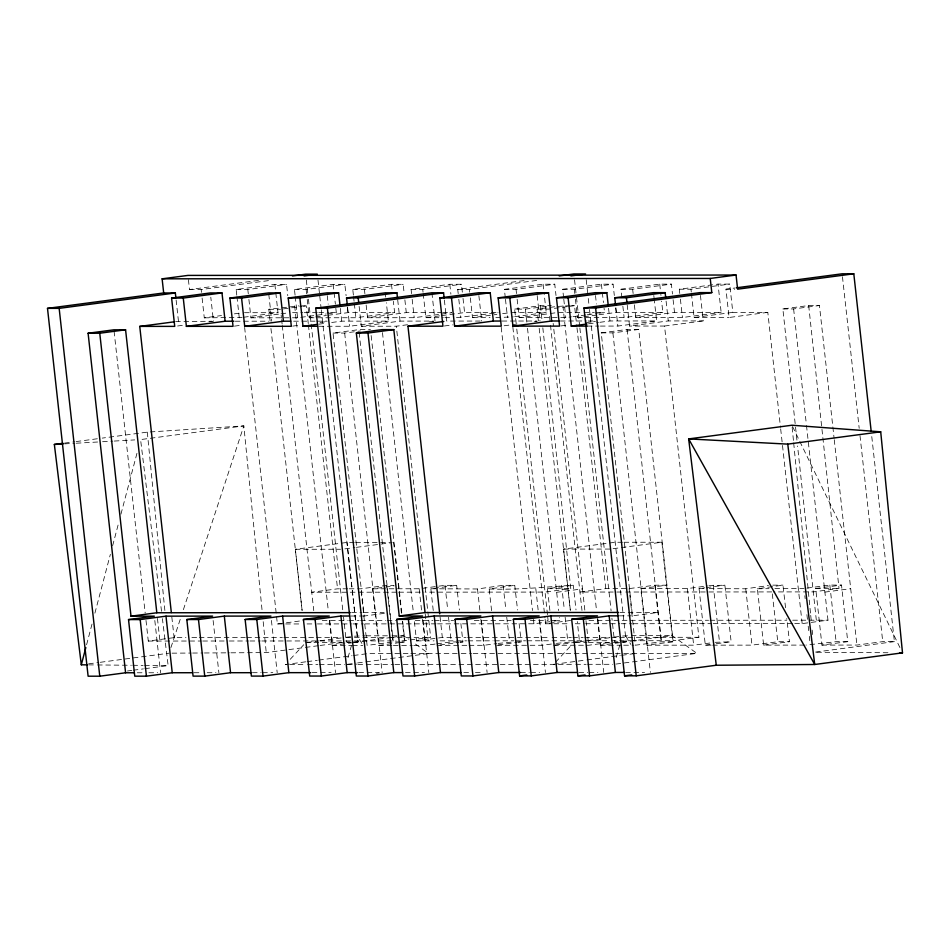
<?xml version="1.0" encoding="UTF-8"?>
<svg xmlns="http://www.w3.org/2000/svg" width="950" height="950" viewBox="0 0 950 950"><rect width="100%" height="100%" fill="white"/><g stroke="black" fill="none" stroke-linecap="round" stroke-linejoin="round"><path stroke-width="0.71" stroke-dasharray="4.75 3.56" d="M86.593 644.729L92.625 621.775M94.893 613.166L110.366 554.349M112.634 545.739L118.679 522.785M120.947 514.176L137.548 451.06M347.985 657.649L351.524 645.359M616.206 657.471L619.756 645.181M170.929 647.568L180.619 618.106M183.386 609.686L243.841 425.897L147.298 432.131L102.279 438.104M290.201 659.312L303.739 644.741M555.524 662.257L571.959 644.563M439.601 588.798L477.517 588.976L503.084 585.331L514.746 585.331L517.56 609.983M491.577 610.636L489.179 588.964L514.746 585.331M709.282 588.62L745.75 588.786L768.467 585.556M804.448 645.097L763.634 645.121L757.411 588.786L782.966 585.141L785.626 608.344M188.409 279.644L189.501 289.548L260.086 280.202M189.501 289.548L201.162 289.548L271.748 280.191M236.776 295.177L236.146 289.524L274.871 284.394L286.532 284.382L287.791 295.699M236.146 289.524L247.808 289.512L286.532 284.382M295.082 295.141L294.452 289.489L333.189 284.347L344.85 284.347L346.097 295.664M294.452 289.489L306.114 289.477L344.85 284.347M353.388 295.106L352.771 289.441L391.495 284.311L403.156 284.311L404.249 294.203M352.771 289.441L364.432 289.441L403.156 284.311M411.552 293.645L411.077 289.406L449.801 284.276L461.463 284.264L462.401 292.754M175.596 321.646L211.993 321.242M202.101 298.039L204.286 317.846L221.493 315.566M234.401 313.856L241.573 312.906M270.132 321.088L268.826 309.296L299.024 305.864M411.077 289.406L422.738 289.394L461.463 284.264M283.361 308.904L302.005 306.434M303.442 306.244L306.304 305.864L308.263 323.546M177.591 325.992L184.763 325.043M209.154 321.812L213.453 321.242L210.793 297.184M204.286 317.846L242.143 317.442M243.568 317.253L277.994 312.692L275.809 292.885M458.197 293.621L457.722 289.37L526.846 280.214M248.9 299.416L250.931 317.811L279.621 314.011M281.058 313.821L286.793 313.061M457.722 289.37L469.395 289.37L538.508 280.214M505.317 297.825L504.379 289.346L543.103 284.216L554.764 284.204L556.011 295.521M234.472 326.135L241.644 325.185M250.931 317.811L297.576 317.775L326.266 313.975M327.702 313.785L336.312 312.645L335.528 305.579M504.379 289.346L516.04 289.334L554.764 284.204M307.218 299.381L309.249 317.775L326.456 315.495M327.892 315.305L347.973 312.645L394.618 312.609L393.371 301.293M563.623 297.789L562.685 289.299L601.409 284.169L613.071 284.169L614.318 295.486M292.778 326.099L299.951 325.149M320.031 322.489L327.204 321.539M309.249 317.775L355.894 317.739L394.618 312.609M562.685 289.299L574.346 289.299L613.071 284.169M318.784 324.188L325.957 323.238M331.692 322.478L341.739 321.147L388.384 321.124L386.353 302.729M366.142 304.997L367.555 317.728L406.279 312.598L441.263 312.574M621.929 297.754L620.991 289.263L659.727 284.133L671.389 284.121L672.481 294.025M319.046 326.266L349.659 326.254L388.384 321.124M367.555 317.728L414.2 317.704L440.016 314.284M441.453 314.094L451.499 312.764M620.991 289.263L632.653 289.251L671.389 284.121M359.136 306.434L361.321 326.242L400.045 321.112L433.58 321.088M423.213 293.645L425.861 317.692L440.206 315.792M441.643 315.602L464.586 312.562L499.581 312.538M384.322 613.356L364.242 616.016L333.011 333.07L358.827 329.65L370.488 329.638M514.651 309.13L540.467 305.71L551.214 305.698L525.398 309.118L514.651 309.13L516.23 323.867M333.011 333.07L344.672 333.058L360.442 330.968M361.321 326.242L396.304 326.218L407.776 324.698M429.293 321.848L433.604 321.278M456.475 317.668L498.144 312.728M679.773 293.467L679.309 289.228L718.034 284.098L729.695 284.086L732.818 312.384L767.802 312.36L780.508 427.417M470.321 297.861L472.506 317.656L492.587 314.996M494.024 314.806L496.897 314.426M502.633 313.666L509.806 312.716M538.365 320.91L537.059 309.106L548.53 307.586M549.967 307.396L555.702 306.636M557.139 306.446L570.166 305.686M679.309 289.228L690.971 289.216L729.695 284.086M567.364 306.636L548.72 309.106L537.059 309.106M568.801 306.446L574.536 305.686L576.816 326.313M444.386 325.992L452.996 324.853M495.841 317.644L513.237 316.872M514.674 316.683L546.226 312.503L544.041 292.695M767.802 312.36L729.078 317.49L725.954 289.192L734.778 288.028M517.133 299.238L519.163 317.633L557.888 312.503L582.671 312.479M504.129 325.767L511.302 324.817M512.739 324.627L517.038 324.057M534.256 321.777L537.118 321.397M519.163 317.633L565.808 317.597L571.544 316.837M572.981 316.647L585.889 314.937M587.326 314.747L597.36 313.417M598.797 313.227L604.533 312.467L604.069 308.228M575.439 299.202L577.469 317.585L597.55 314.925M598.987 314.735L616.194 312.455L662.851 312.431L661.592 301.114M561.011 325.921L568.183 324.971M585.39 322.691L595.436 321.361M577.469 317.585L624.114 317.561L662.851 312.431M588.454 323.819L598.488 322.489M599.925 322.299L609.959 320.969L656.616 320.934L654.431 301.138M634.374 304.819L635.776 317.549L674.512 312.419L721.157 312.384L718.034 284.098M600.388 326.076L617.88 326.064L656.616 320.934M635.776 317.549L682.432 317.514L721.157 312.384M627.202 304.843L629.553 326.064L668.278 320.934L703.261 320.91L700.447 295.438M691.434 293.455L694.094 317.514L732.818 312.384M619.911 612.441L658.291 612.418L632.474 615.837L601.231 332.88L627.059 329.46L638.721 329.46L673.075 640.704L698.891 637.284L664.537 326.04L629.553 326.064M796.931 440.111L782.871 308.952L808.688 305.532L819.446 305.52L834.1 438.259M601.231 332.88L612.893 332.88L638.721 329.46M664.537 326.04L703.261 320.91M782.871 308.952L793.618 308.94L819.446 305.52M64.517 443.104L74.682 441.75M76.143 441.56L100.831 438.294M302.124 610.565L295.355 549.278L346.999 542.438L354.291 542.438M344.874 548.874L354.92 547.544M356.357 547.354L392.207 542.604M570.356 610.375L563.587 549.1L615.22 542.26L622.511 542.26M613.106 548.684L661.877 542.224L672.826 641.784L647.009 645.204L640.763 588.608L666.579 585.188L654.918 585.2L629.102 588.62L605.779 588.632L579.963 592.052L624.245 592.028M347.747 588.81L337.547 588.822L311.731 592.242L397.349 592.183M349.208 588.81L360.869 588.798L386.686 585.378L393.977 585.378M391.899 645.371L378.777 645.383L372.531 588.798L394.048 585.948M372.531 588.798L419.188 588.763L445.004 585.342L456.665 585.331L459.384 610.007M433.247 610.518L430.849 588.751L456.665 585.331M489.179 588.964C517.394 590.164 545.276 586.874 573.278 585.259L576.009 609.924M146.003 620.409L148.283 641.06L174.099 637.64L185.963 637.628M244.637 327.465L277.376 623.96L303.192 620.54M549.872 610.446L547.461 588.679L573.278 585.259M542.83 327.821L570.784 588.656L544.967 592.076L425.398 592.159M556.653 592.289L582.481 588.869L553.161 323.404M88.623 663.836L98.859 662.482M100.32 662.293L169.088 653.184M640.763 588.608L687.408 588.584L707.489 585.924M708.926 585.734L724.886 585.153L731.132 641.749L715.362 643.839M711.146 645.157L705.316 645.169L699.069 588.572L704.805 587.812M706.242 587.622L724.886 585.153M307.099 642.461L318.582 640.941M320.008 640.751L344.399 637.521M345.836 637.331L352.996 636.381M354.433 636.191L364.598 635.811M127.395 670.997L131.765 670.415M133.226 670.225L143.403 668.883M144.863 668.681L168.15 665.606L162.414 618.64M230.921 652.816L266.249 652.602L318.642 645.668M320.091 645.477L344.838 642.2M353.756 642.438L391.044 637.498M392.481 637.307L403.952 635.788L408.654 639.172M329.377 620.433L332.132 645.418L353.649 642.568M355.086 642.378L357.948 641.998L321.242 309.463M400.223 641.962L392.932 641.974L367.116 645.394L360.869 588.798M401.933 640.894L430.671 637.462L396.304 326.218M495.378 623.818L533.936 623.782L552.579 621.312M554.016 621.122L559.752 620.362L559.443 617.559M806.894 588.121L829.849 585.081L841.51 585.069L847.756 641.666L821.94 645.086L815.694 588.489L841.51 585.069M378.777 645.383L397.433 642.913M398.858 642.722L404.593 641.962L402.337 621.193M414.39 621.704L416.516 640.882L442.332 637.462L454.195 637.45M545.11 619.352L545.597 623.782L571.413 620.362M821.964 429.317L839.016 588.477L813.2 591.898L773.336 591.921M824.885 592.111L850.701 588.691M413.772 645.359L425.434 645.347L435.468 644.029M436.905 643.839L451.25 641.939L458.541 641.927M305.662 661.829L285.368 664.525L306.078 664.501M307.111 661.639L317.253 660.297M318.701 660.107L352.046 655.69M353.495 655.5L367.983 653.576L409.402 653.553M439.957 644.967L458.601 642.497M460.037 642.307L462.911 641.927L460.667 621.609M469.157 645.323L483.74 645.311L496.648 643.601M498.085 643.411L513.926 641.891M347.463 664.288L356.155 663.136M357.604 662.946L428.628 653.541L413.357 642.544M498.263 644.931L516.919 642.461M518.356 642.271L521.217 641.891L518.89 621.585M496.862 645.299L542.046 645.276L554.954 643.566M556.391 643.376L572.244 641.856M555.144 645.074L586.803 640.763M588.24 640.573L612.619 637.343M614.056 637.153L621.229 636.203M622.666 636.013L629.909 635.633M376.414 673.36L379.287 672.98M553.707 645.264L588.691 645.24L610.161 642.402M621.977 642.259L672.184 635.609L696.861 653.351L614.234 664.299M597.443 618.771L600.364 645.24L626.169 641.82L589.261 307.372M672.826 641.784L661.164 641.796L635.348 645.216L629.102 588.62M794.746 623.616L802.168 623.604L827.984 620.184L808.117 440.206M647.009 645.204L693.654 645.169L713.735 642.509M715.172 642.319L731.132 641.749M553.601 664.335L585.485 660.119M586.934 659.918L620.267 655.512M621.716 655.31L636.215 653.398M705.316 645.169L713.925 644.029M712.607 645.157L751.972 645.133L777.789 641.713L789.45 641.701L786.79 618.498M763.634 645.121L789.45 641.701M847.756 641.666L836.095 641.678L805.909 645.097M821.94 645.086L856.924 645.062L882.74 641.642L894.401 641.63L871.506 434.174M894.401 641.63L814.364 652.234L889.283 652.757M64.588 443.876L74.812 443.294M76.273 443.211L101.116 441.809M102.576 441.726L112.812 441.144M114.273 441.061L134.722 439.909M757.411 588.786L769.061 588.656M774.879 588.584L804.033 588.501M172.033 653.161L191.164 653.054M192.636 653.042L202.944 652.982M204.416 652.971L229.449 652.828M725.954 289.192L734.706 289.192M300.473 305.864L306.304 305.864M571.627 305.686L574.536 305.686M268.826 309.296L280.488 309.284M244.471 312.704L277.994 312.692M292.576 312.681L302.777 312.669M304.238 312.669L317.359 312.657M318.82 312.657L329.021 312.657M330.481 312.657L336.312 312.645M442.724 312.574L451.476 312.574M511.242 312.526L546.226 312.503M584.131 312.479L594.332 312.479M595.793 312.479L604.533 312.467M425.861 317.692L443.353 317.68M444.814 317.68L450.644 317.68M472.506 317.656L490.01 317.644M694.094 317.514L729.078 317.49M235.315 321.219L268.85 321.195M293.633 321.183L315.495 321.171M316.956 321.171L327.156 321.159M480.225 321.053L446.69 321.076L444.351 299.856M502.087 321.041L537.071 321.017M560.405 321.005L586.637 320.981M588.097 320.981L595.389 320.981M587.266 326.088L598.939 326.076M355.739 542.438L389.274 542.414M623.972 542.26L661.877 542.224M295.355 549.278L340.551 549.254M563.587 549.1L610.232 549.064M772.766 585.153L782.966 585.141M547.461 588.679L570.784 588.656M815.694 588.489L839.016 588.477M398.822 592.183L423.926 592.159M625.717 592.028L771.863 591.921M351.678 612.631L362.021 612.619M363.494 612.619L384.156 612.607M351.132 616.028L364.242 616.016M619.352 615.849L631.014 615.837M322.24 620.528L347.332 620.504M348.804 620.504L359.136 620.504M360.62 620.504L385.712 620.481M387.184 620.481L396.043 620.481M415.233 620.469L432.951 620.457M434.423 620.457L453.613 620.433M474.287 620.421L511.195 620.398M530.385 620.386L548.091 620.374L547.628 616.134M551.012 620.374L559.752 620.362M588.988 620.35L708.557 620.267M710.03 620.267L786.802 620.219M792.704 620.207L827.984 620.184M277.376 623.96L301.103 623.948M307.028 623.936L315.934 623.936M317.419 623.936L351.524 623.913M353.008 623.913L363.387 623.901M364.871 623.901L436.062 623.853M437.546 623.853L493.893 623.818M545.597 623.782L569.335 623.758M575.261 623.758L584.155 623.758M585.639 623.746L619.756 623.734M621.241 623.722L631.619 623.722M633.104 623.722L711.704 623.663M713.189 623.663L793.274 623.616M366.047 635.811L390.83 635.799M392.291 635.788L403.952 635.788M631.358 635.633L672.184 635.609M191.9 637.628L197.826 637.628M199.31 637.628L245.29 637.592M246.774 637.592L282.364 637.569M283.848 637.569L314.996 637.545M316.469 637.545L340.207 637.533M346.133 637.521L387.659 637.498M389.144 637.498L430.671 637.462M455.679 637.45L466.058 637.438M467.543 637.438L550.596 637.391M552.081 637.391L571.354 637.367M572.838 637.367L583.217 637.367M584.701 637.367L609.912 637.343M611.396 637.343L698.891 637.284M148.283 641.06L201.281 641.024M202.754 641.024L227.857 641.001M229.33 641.001L248.52 640.989M249.993 640.989L260.324 640.989M261.808 640.989L344.47 640.929M345.954 640.929L396.103 640.894M416.516 640.882L434.079 640.87M439.981 640.858L466.557 640.846M468.029 640.846L493.133 640.822M494.606 640.822L513.796 640.811M515.268 640.811L525.599 640.811M527.084 640.799L609.746 640.751M611.23 640.751L630.42 640.739M631.893 640.739L673.075 640.704M626.169 641.82L614.519 641.82L611.907 618.224M357.948 641.998L346.287 641.998L343.532 616.989M401.684 641.962L404.593 641.962M459.99 641.927L462.911 641.927M515.387 641.891L521.217 641.891M573.693 641.856L579.524 641.844L577.291 621.538M305.674 642.651L350.859 642.627M575.356 642.473L587.017 642.461M588.477 642.461L620.54 642.449M332.132 645.418L351.084 645.406M352.545 645.406L362.746 645.394M393.359 645.371L412.312 645.359M437.095 645.347L467.709 645.323M600.364 645.24L622.226 645.216M623.687 645.216L633.887 645.216M410.875 653.553L459.764 653.517M461.249 653.517L471.628 653.505M473.112 653.505L556.142 653.446M557.626 653.446L613.973 653.41M615.457 653.41L696.861 653.351M307.551 664.501L317.906 664.501M319.39 664.501L344.529 664.477M347.498 664.477L356.392 664.477M357.877 664.466L393.454 664.442M394.939 664.442L440.907 664.418M442.391 664.418L498.738 664.371M500.223 664.371L574.299 664.323M575.783 664.323L586.138 664.323M587.611 664.311L612.762 664.299M137.251 672.766L143.082 672.766M148.912 672.766L157.664 672.754M194.097 672.731L201.388 672.731M207.219 672.719L215.971 672.719M252.415 672.695L261.167 672.683M262.616 672.683L272.828 672.671M312.182 672.648L331.134 672.636M358.827 672.624L379.24 672.6M405.472 672.588L424.424 672.576M463.79 672.553L469.621 672.541M475.451 672.541L482.742 672.541M520.648 672.505L529.388 672.505M530.848 672.505L539.6 672.493M578.954 672.469L587.706 672.469M589.154 672.457L597.906 672.457M625.599 672.434L644.551 672.422M699.069 588.572L707.821 588.608M430.849 588.751L438.14 588.786M88.659 664.881L96.021 664.941M97.494 664.953L131.349 665.261M132.822 665.285L143.118 665.368M144.59 665.392L168.15 665.606M625.528 635.633L630.871 644.516M361.879 643.423L357.307 635.811L346.999 542.438M899.911 647.532L791.932 425.232L793.535 441.453M161.524 611.301L140.576 439.577L243.841 425.897L262.034 609.912M772.303 593.857L777.789 641.713M503.084 585.331L505.899 609.983M506.73 617.239L509.556 641.891M842.46 276.747L859.192 428.296M859.999 435.658L882.74 641.642M834.254 439.731L856.924 645.062M829.849 585.081L836.095 641.678M793.618 308.94L806.324 423.973M806.491 425.457L807.951 438.722M816.323 620.196L797.561 446.001M804.828 595.757L805.149 598.654M806.918 614.626L807.559 620.421M808.189 626.228L808.676 630.586M809.317 636.381L809.792 640.739M780.674 428.889L802.168 623.604M745.75 588.786L751.972 645.133M690.971 289.216L691.279 292.042M713.224 585.164L719.471 641.749M680.402 299.131L682.432 317.514M673.099 299.689L674.512 312.419M666.092 301.126L668.278 320.934M659.727 284.133L660.974 295.45M687.408 588.584L693.654 645.169M653.802 295.474L654.265 299.713M632.653 289.251L633.127 293.502M627.059 329.46L661.414 640.716M654.918 585.2L661.164 641.796M622.867 306.244L624.114 317.561M615.849 307.681L617.88 326.064M615.731 308.216L616.194 312.455M612.893 332.88L650.382 672.422M608.558 308.239L609.959 320.969M601.409 284.169L602.193 291.246M602.347 292.659L603.44 302.563M595.496 295.509L596.422 304M586.209 279.751L587.955 295.64M588.276 298.526L589.095 305.888M574.548 279.822L576.329 295.877M576.484 297.338L579.714 326.539M579.868 327.999L611.099 610.85M574.346 289.299L574.821 293.538M576.982 327.786L605.779 588.632M563.778 299.202L565.808 317.597M597.811 618.759L603.737 672.457M562.875 305.686L596.469 609.959M582.481 588.869L584.867 610.553M585.984 620.671L588.691 645.24M549.528 316.469L550.347 323.843M550.513 325.316L581.982 610.446M543.103 284.216L543.887 291.282M537.178 295.557L539.992 321.017M539.173 328.284L570.273 610.031M561.616 585.259L564.347 609.936M565.143 617.191L567.862 641.856M525.398 309.118L526.858 322.394M527.511 328.296L558.671 610.541M516.04 289.334L516.503 293.574M547.473 614.721L516.384 325.339M512.869 327.287L544.956 617.88M505.471 299.25L507.502 317.633M539.659 620.255L545.431 672.493M535.8 588.679L538.199 610.446M539.161 619.151L542.046 645.276M501.208 327.287L532.475 610.506M533.449 619.364L533.936 623.782M478.871 295.592L481.686 321.053M469.395 289.37L469.704 292.196M463.03 298.419L464.586 312.562M458.814 299.274L460.845 317.668M449.801 284.276L450.894 294.179M481.341 620.291L487.113 672.529M477.517 588.976L479.916 610.648M480.866 619.305L483.74 645.311M431.906 292.79L435.029 321.088M422.738 289.394L423.047 292.232M445.004 585.342L447.723 610.007M448.519 617.262L451.25 641.939M412.169 299.309L414.2 317.704M440.052 616.811L442.332 637.462M404.878 299.868L406.279 312.598M397.706 299.891L400.045 321.112M391.495 284.311L392.279 291.389M425.208 613.985L428.177 640.87M423.035 620.338L428.806 672.576M419.188 588.763L421.741 611.978M422.548 619.234L425.434 645.347M385.261 292.826L385.724 297.065M382.47 332.583L413.416 612.857M371.141 335.54L401.921 614.329M402.729 621.716L404.854 640.882M393.644 542.414L401.553 614.389M364.432 289.441L364.895 293.681M359.147 332.595L393.193 640.894M386.686 585.378L392.932 641.974M353.543 296.519L354.172 302.171M354.326 303.596L355.894 317.739M347.629 307.859L349.659 326.254M347.344 306.981L347.973 312.645M344.672 333.058L382.161 672.6M340.326 308.418L341.739 321.147M333.189 284.347L333.961 291.424M334.115 292.837L335.374 304.154M327.263 295.688L328.201 304.178M317.989 280.036L319.616 294.749M319.782 296.222L321.076 308.002M306.327 280.048L307.788 293.289M308.441 299.179L311.042 322.715M311.196 324.188L342.879 611.099M306.114 289.477L306.589 293.716M308.429 325.019L337.547 588.822M295.236 296.554L297.576 317.775M329.745 620.398L335.504 672.636M294.642 305.876L328.237 610.137M281.141 315.174L281.461 318.119M281.627 319.604L282.114 324.021M282.281 325.494L313.761 610.624M274.871 284.394L275.654 291.46M268.791 294.322L271.759 321.195M270.94 328.463L302.053 610.209M247.808 289.512L248.283 293.764M236.93 296.602L239.269 317.822M271.427 620.433L277.198 672.671M201.162 289.548L201.471 292.374M213.121 620.481L218.88 672.719M176.118 300.034L178.469 321.266M171.819 616.989L174.099 637.64M157.451 618.414L159.944 641.048M154.814 620.516L160.574 672.754M114.083 331.289L145.184 613.035M808.688 305.532L821.797 427.844M540.467 305.71L542.046 320.447M263.197 621.692L266.249 652.602M793.678 442.926L810.576 613.914M810.73 615.386L811.454 622.761M812.179 630.123L812.618 634.553M147.298 432.131L165.015 611.919"/><path stroke-width="1.43" d="M87.186 664.857L81.308 664.81L85.832 647.591M175.809 297.207L175.346 292.968L163.685 292.968L162.118 278.825L187.934 275.405L736.06 275.037L737.616 289.18L853.801 273.802L871.174 431.229M134.33 672.766L125.59 672.778L99.774 676.198L88.112 676.198L47.5 308.358L163.685 292.968M292.446 275.916L305.674 274.158L317.336 274.158L304.107 275.904M47.5 308.358L59.161 308.358L175.346 292.968M171.333 612.56L139.745 326.396L174.729 326.372L171.606 298.074L210.33 292.944L221.991 292.933L225.114 321.231L233.866 321.219M171.606 298.074L183.267 298.062L221.991 292.933M183.267 298.062L186.39 326.361L233.035 326.325L229.912 298.027L268.636 292.909L280.298 292.897L283.421 321.195L290.712 321.183M229.912 298.027L241.573 298.027L280.298 292.897M241.573 298.027L244.696 326.325L291.341 326.289L288.218 297.991L326.954 292.861L338.616 292.861L340.017 305.591M288.218 297.991L299.879 297.991L338.616 292.861M347.32 305.033L346.536 297.956L385.261 292.826L396.922 292.814L397.551 298.478M125.59 672.778L88.101 333.236L113.917 329.816L125.578 329.804L156.821 612.762L350.206 612.631M139.745 326.396L174.159 321.836M346.536 297.956L358.197 297.944L396.922 292.814M88.101 333.236L99.762 333.224L125.578 329.804M402.562 672.588L393.811 672.6L367.994 676.02L356.333 676.02L315.733 308.18L431.906 292.79L443.567 292.79L444.196 298.442M559.206 275.928L573.907 273.98L585.568 273.98L570.867 275.928M186.39 326.361L225.114 321.231M315.733 308.18L327.394 308.18L443.567 292.79M439.719 613.854L407.966 326.206L442.949 326.183L439.826 297.896L478.562 292.766L490.224 292.754L493.347 321.053L500.626 321.041M439.826 297.896L451.488 297.884L490.224 292.754M244.696 326.325L283.421 321.195M451.488 297.884L454.611 326.183L501.267 326.147L498.144 297.849L536.869 292.719L548.53 292.719L551.653 321.005L558.944 321.005M498.144 297.849L509.806 297.849L548.53 292.719M299.879 297.991L303.014 326.277L317.348 324.378M509.806 297.849L512.929 326.135L559.574 326.111L556.451 297.813L595.175 292.683L606.836 292.671L608.249 305.413M162.118 278.825L710.232 278.457L736.06 275.037M556.451 297.813L568.112 297.801L606.836 292.671M615.541 304.843L614.757 297.777L653.493 292.647L665.154 292.636L665.772 298.3M393.811 672.6L356.333 333.046L382.149 329.626L393.811 329.626L425.054 612.572L618.438 612.441M407.966 326.206L443.828 321.456M614.757 297.777L626.418 297.766L665.154 292.636M356.333 333.046L367.994 333.046L393.811 329.626M716.264 665.238L688.655 438.912L791.932 425.232L880.709 431.811L902.5 652.852L814.72 664.489L716.264 665.238L636.227 675.83L624.566 675.842L583.953 308.002L700.138 292.612L711.799 292.6L710.232 278.457M736.25 287.826L842.139 273.802L853.801 273.802M454.611 326.183L493.347 321.053M583.953 308.002L595.614 307.99L711.799 292.6M512.929 326.135L551.653 321.005M568.112 297.801L571.235 326.099L587.017 324.009M81.308 664.81L54.352 444.446L63.068 443.294M787.764 444.125L814.72 664.489L688.655 438.912L787.764 444.125L880.709 431.811M99.762 333.224L131.005 616.182L156.821 612.762M192.648 672.731L172.235 672.742L146.431 676.163L134.757 676.174L128.523 619.578L154.328 616.158L131.005 616.182M128.523 619.578L140.184 619.578L165.989 616.158L212.634 616.123L186.817 619.543L193.076 676.127L204.737 676.127L230.553 672.707L250.954 672.695M186.817 619.543L198.479 619.531L224.307 616.111L270.952 616.087L245.136 619.507L251.382 676.091L263.043 676.091L288.859 672.659L310.721 672.648M245.136 619.507L256.797 619.495L282.613 616.075L329.258 616.039L303.442 619.459L309.688 676.056L321.349 676.044L347.166 672.624L357.378 672.624M303.442 619.459L315.103 619.459L340.919 616.039L349.671 616.028M367.994 333.046L399.238 615.992L425.054 612.572M460.869 672.553L440.468 672.564L414.651 675.984L402.99 675.996L396.744 619.4L422.56 615.98L399.238 615.992M396.744 619.4L408.405 619.388L434.221 615.968L480.866 615.944L455.05 619.364L461.296 675.949L472.957 675.949L498.774 672.529L520.648 672.505M455.05 619.364L466.711 619.352L492.527 615.932L539.173 615.897L513.356 619.317L519.602 675.913L531.264 675.901L557.092 672.481L577.493 672.469M513.356 619.317L525.018 619.317L550.834 615.897L597.491 615.861L571.674 619.281L577.921 675.877L589.582 675.866L615.398 672.446L624.15 672.434M571.674 619.281L583.336 619.269L609.152 615.849L617.892 615.849M519.602 675.913L526.775 674.963M577.921 675.877L585.093 674.928M624.566 675.842L631.738 674.892M54.352 444.446L63.127 443.947M303.014 326.277L317.585 326.266M571.235 326.099L587.266 326.088M899.567 652.84L902.5 652.852M626.418 297.766L626.893 302.005M595.614 307.99L636.227 675.83M609.152 615.849L615.398 672.446M583.336 619.269L589.582 675.866M550.834 615.897L557.092 672.481M525.018 619.317L531.264 675.901M492.527 615.932L498.774 672.529M466.711 619.352L472.957 675.949M434.221 615.968L440.468 672.564M408.405 619.388L414.651 675.984M358.197 297.944L358.661 302.195M327.394 308.18L367.994 676.02M340.919 616.039L347.166 672.624M315.103 619.459L321.349 676.044M282.613 616.075L288.859 672.659M256.797 619.495L263.043 676.091M224.307 616.111L230.553 672.707M198.479 619.531L204.737 676.127M165.989 616.158L172.235 672.742M140.184 619.578L146.431 676.163M59.161 308.358L99.774 676.198"/></g></svg>
